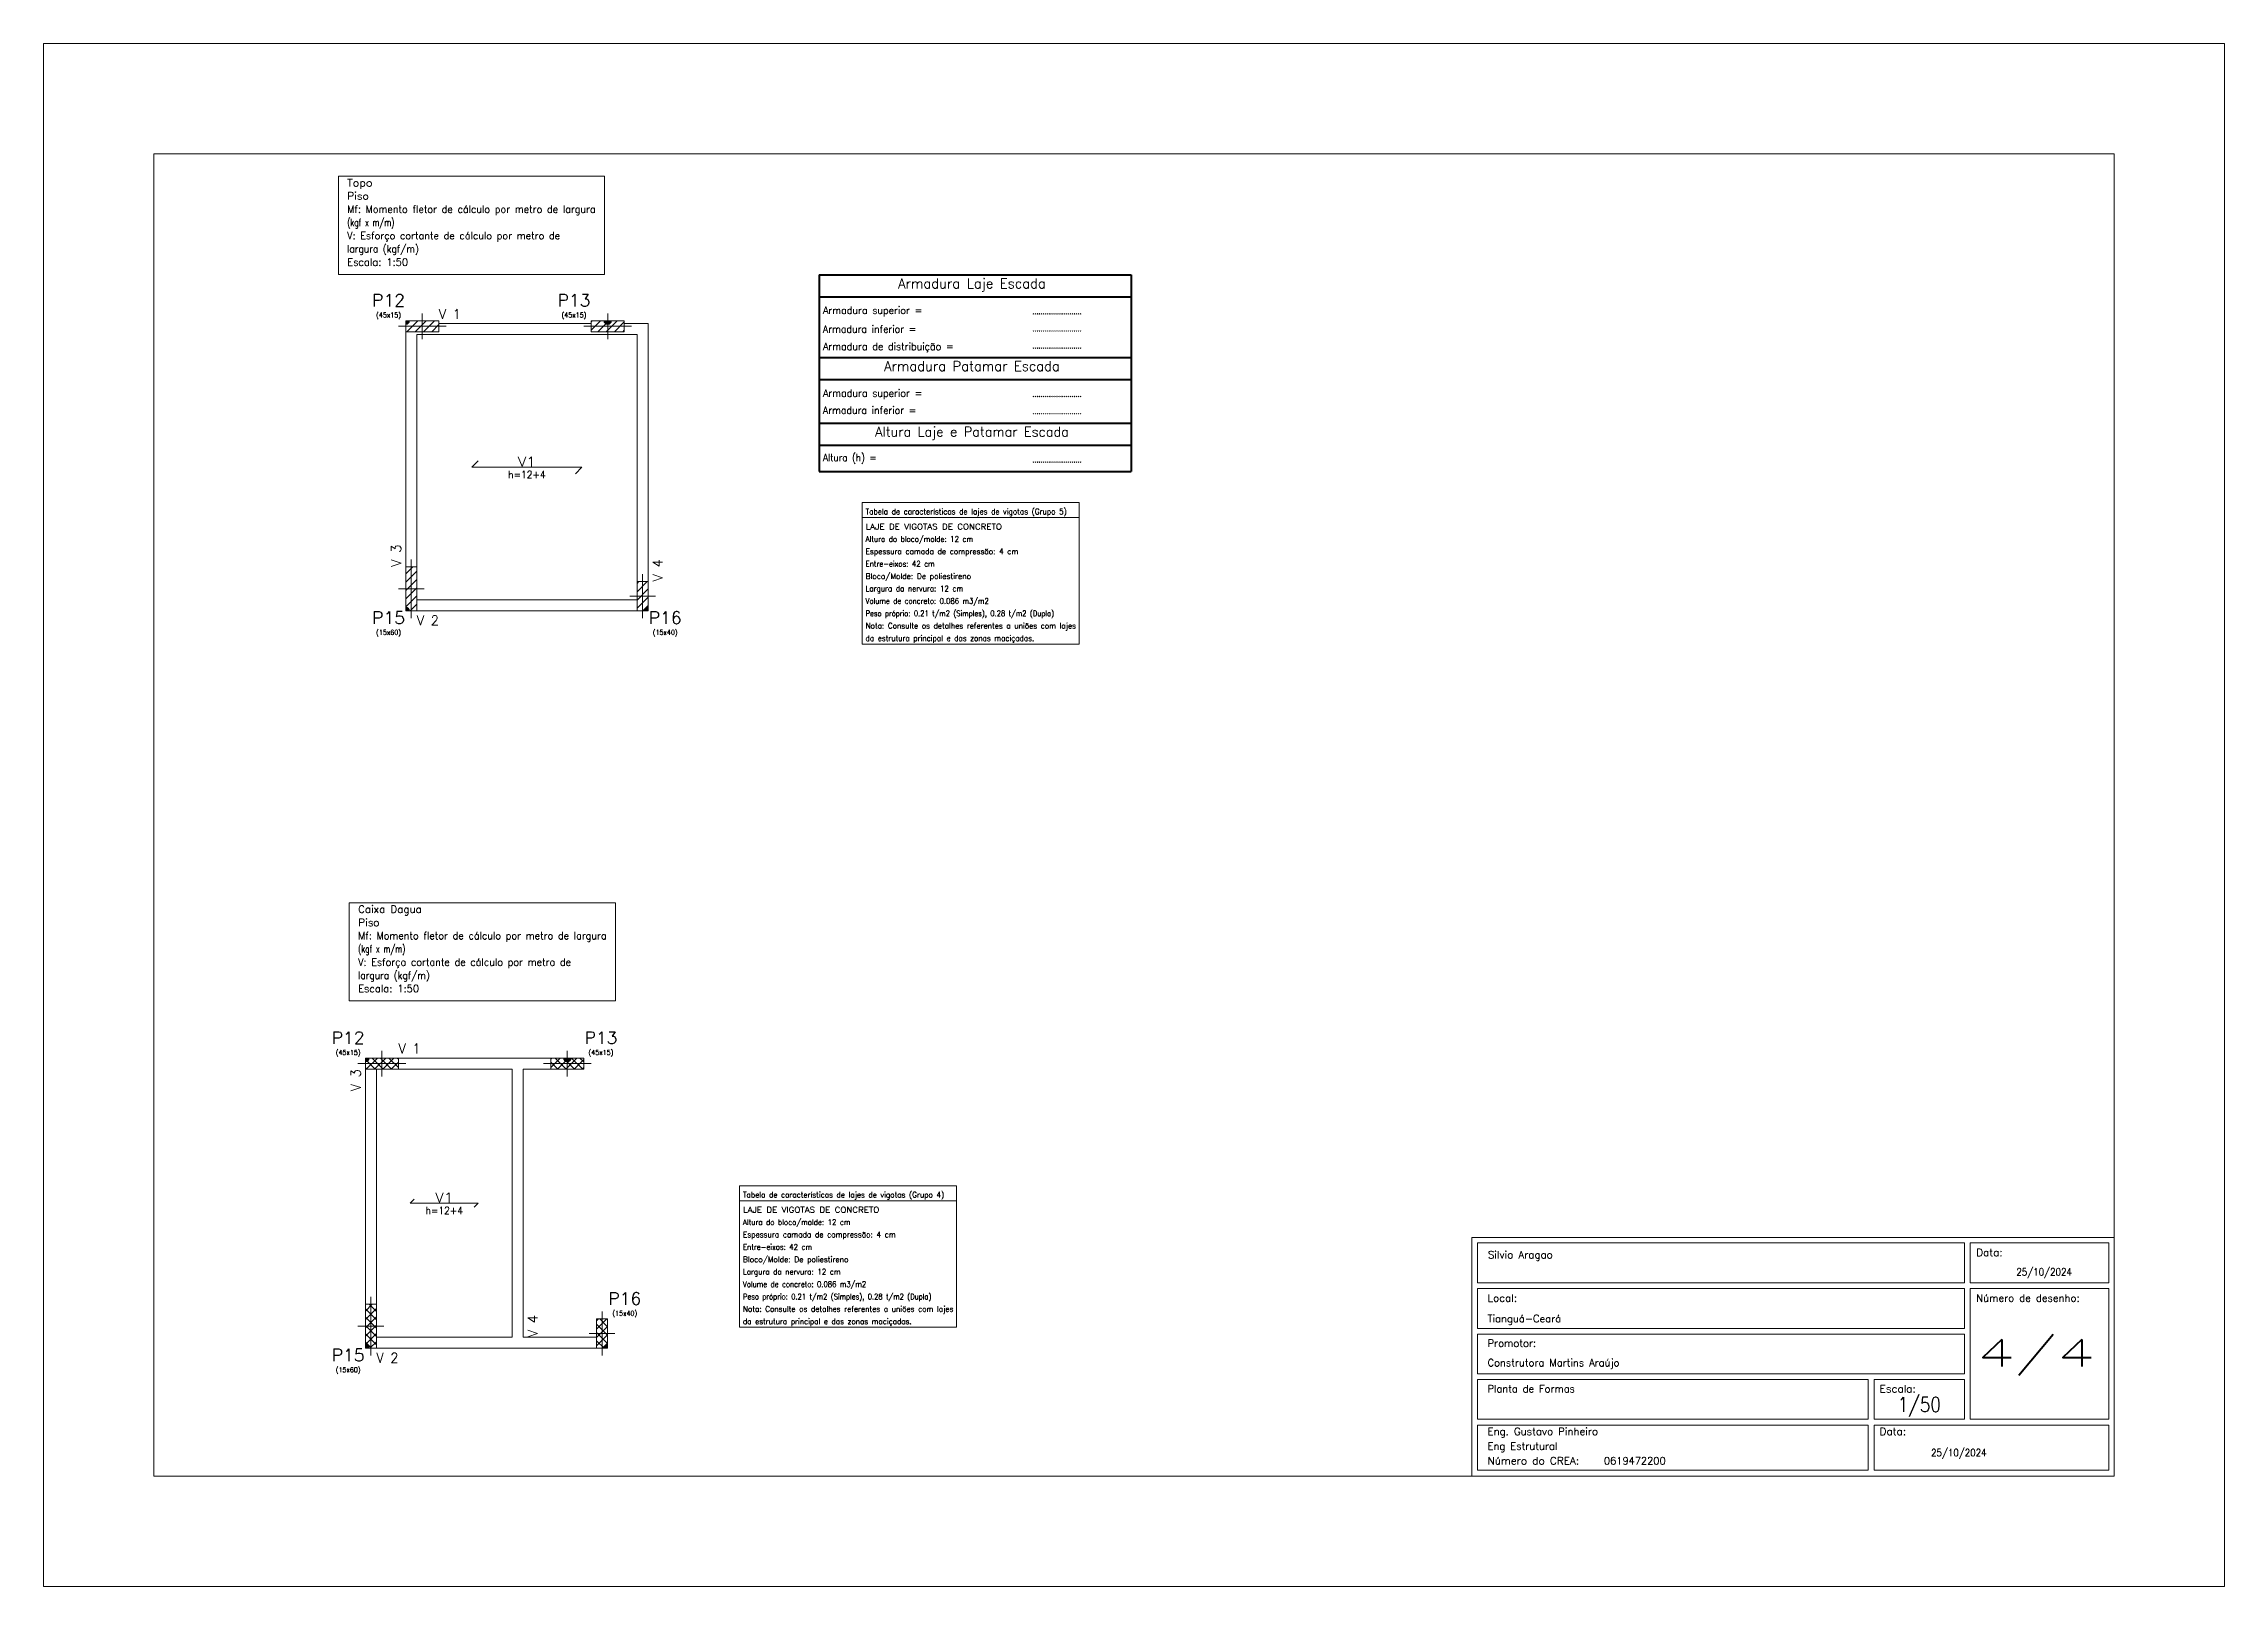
# Model space of a CAD drawing. Header units: millimetres. Extents: x 0 to 59.4, y 0 to 42.
import ezdxf
from ezdxf.enums import TextEntityAlignment as Align

# ---------------------------------------------------------------- set-up
doc = ezdxf.new("R2010")
doc.units = ezdxf.units.MM
for name, color, linetype, lineweight in [('0-CYPE1', 2, 'Continuous', 18), ('0-CYPE2', 4, 'Continuous', 35), ('0-CYPE3', 5, 'Continuous', 50), ('CYPE', 7, 'Continuous', 0), ('LJ_SIMB_VIG', 7, 'Continuous', 9), ('PA_NUM_ALTUR', 7, 'Continuous', 9), ('PILAR_BETAO', 2, 'Continuous', 20), ('PILAR_DIM', 4, 'Continuous', 20), ('PILAR_EIXOS', 1, 'Continuous', 0), ('PILAR_HACH', 4, 'Continuous', 0), ('PILAR_REF', 3, 'Continuous', 20), ('PONTO_FIXO', 1, 'Continuous', 0), ('QUAD_BORDA', 1, 'Continuous', 20), ('QUAD_LIMITES', 2, 'Continuous', 0), ('TAB_CAR_LAJES', 7, 'Continuous', 0), ('TABELAS', 1, 'Continuous', 9), ('VIG_FACES', 5, 'Continuous', 9), ('VIG_REF_VIGAS', 3, 'Continuous', 15)]:
    doc.layers.add(name, color=color, linetype=linetype, lineweight=lineweight)
doc.styles.add('CYPETXT', font='', dxfattribs={"height": 0.2})
doc.styles.get('CYPETXT').set_extended_font_data('romans')

# ---------------------------------------------------------------- blocks, each defined once
blk = doc.blocks.new('Eixos do pilar')
at = {"layer": 'PILAR_EIXOS'}
for p, q in [((0, -0.5), (0, 0.5)), ((-0.5, 0), (0.5, 0))]:
    blk.add_line(p, q, dxfattribs=at)
blk = doc.blocks.new('Ponto fixo Cantos')
at = {"layer": 'PONTO_FIXO'}
h = blk.add_hatch(color=256, dxfattribs=at)
edge = h.paths.add_edge_path(flags=0)
edge.add_line((0, 0), (0.001, 0))
edge.add_arc((0, 0), 0.001, 0, 90)
edge.add_line((0, 0.001), (0, 0))
for p, q in [((0, 0.001), (0, 0)), ((0, 0), (0.001, 0))]:
    blk.add_line(p, q, dxfattribs=at)
blk.add_arc((0, 0), 0.001, 0, 90, dxfattribs=at)
blk = doc.blocks.new('Ponto fixo face')
at = {"layer": 'PONTO_FIXO'}
h = blk.add_hatch(color=256, dxfattribs=at)
edge = h.paths.add_edge_path(flags=0)
edge.add_line((0, 0), (0.001, 0))
edge.add_arc((0, 0), 0.001, 0, 180)
edge.add_line((-0.001, 0), (0, 0))
for p, q in [((-0.001, 0), (0, 0)), ((0, 0), (0.001, 0))]:
    blk.add_line(p, q, dxfattribs=at)
blk.add_arc((0, 0), 0.001, 0, 180, dxfattribs=at)

msp = doc.modelspace()

# ---------------------------------------------------------------- linework, layer by layer
at = {"layer": '0-CYPE3'}
for p, q in [((21.129, 35.704), (29.624, 35.704)), ((21.129, 35.704), (21.129, 30.35)), ((29.624, 35.704), (29.624, 30.35)), ((21.129, 35.104), (29.624, 35.104)), ((21.129, 33.452), (29.624, 33.452)), ((21.129, 32.852), (29.624, 32.852)), ((21.129, 31.668), (29.624, 31.668)), ((21.129, 31.068), (29.624, 31.068)), ((21.129, 31.068), (27.596, 31.068)), ((21.129, 30.35), (29.624, 30.35))]:
    msp.add_line(p, q, dxfattribs=at)
at = {"layer": 'CYPE', "color": 176}
for points in [[(38.9, 3), (56.4, 3), (56.4, 9.5), (38.9, 9.5), (38.9, 3)], [(39.06, 8.26), (52.32, 8.26), (52.32, 9.35), (39.06, 9.35), (39.06, 8.26)], [(52.48, 8.26), (56.25, 8.26), (56.25, 9.35), (52.48, 9.35), (52.48, 8.26)], [(39.06, 7.02), (52.32, 7.02), (52.32, 8.11), (39.06, 8.11), (39.06, 7.02)], [(52.48, 4.55), (56.25, 4.55), (56.25, 8.11), (52.48, 8.11), (52.48, 4.55)], [(39.06, 5.79), (52.32, 5.79), (52.32, 6.87), (39.06, 6.87), (39.06, 5.79)], [(39.06, 4.55), (49.7, 4.55), (49.7, 5.63), (39.06, 5.63), (39.06, 4.55)], [(49.86, 4.55), (52.32, 4.55), (52.32, 5.63), (49.86, 5.63), (49.86, 4.55)], [(39.06, 3.16), (49.7, 3.16), (49.7, 4.39), (39.06, 4.39), (39.06, 3.16)], [(49.86, 3.16), (56.25, 3.16), (56.25, 4.39), (49.86, 4.39), (49.86, 3.16)]]:
    msp.add_lwpolyline(points, close=True, dxfattribs=at)
at = {"layer": 'LJ_SIMB_VIG'}
for p, q in [((11.663, 30.467), (11.84, 30.644)), ((14.663, 30.467), (11.663, 30.467)), ((14.486, 30.291), (14.663, 30.467)), ((9.988, 10.432), (10.097, 10.541))]:
    msp.add_line(p, q, dxfattribs=at)
msp.add_lwpolyline([(11.729, 10.323), (11.838, 10.432), (9.988, 10.432)], dxfattribs=at)
at = {"layer": 'PILAR_BETAO'}
for points in [[(9.863, 34.157), (10.763, 34.157), (10.763, 34.457), (9.863, 34.457), (9.863, 34.157)], [(14.914, 34.157), (15.814, 34.157), (15.814, 34.457), (14.914, 34.457), (14.914, 34.157)], [(9.863, 26.558), (10.163, 26.558), (10.163, 27.758), (9.863, 27.758), (9.863, 26.558)], [(16.163, 26.558), (16.463, 26.558), (16.463, 27.358), (16.163, 27.358), (16.163, 26.558)], [(8.763, 14.081), (9.663, 14.081), (9.663, 14.381), (8.763, 14.381), (8.763, 14.081)], [(13.814, 14.081), (14.714, 14.081), (14.714, 14.381), (13.814, 14.381), (13.814, 14.081)], [(8.763, 6.482), (9.063, 6.482), (9.063, 7.682), (8.763, 7.682), (8.763, 6.482)], [(15.063, 6.482), (15.363, 6.482), (15.363, 7.282), (15.063, 7.282), (15.063, 6.482)]]:
    msp.add_lwpolyline(points, close=True, dxfattribs=at)
at = {"layer": 'PILAR_HACH'}
for p, q in [((9.863, 34.356), (9.964, 34.457)), ((9.891, 34.157), (10.191, 34.457)), ((10.117, 34.157), (10.417, 34.457)), ((10.343, 34.157), (10.643, 34.457)), ((14.914, 34.203), (15.169, 34.457)), ((14.914, 34.429), (14.942, 34.457)), ((15.095, 34.157), (15.395, 34.457)), ((15.321, 34.157), (15.621, 34.457)), ((10.57, 34.157), (10.763, 34.351)), ((15.548, 34.157), (15.814, 34.424)), ((15.774, 34.157), (15.814, 34.198)), ((9.863, 27.568), (10.053, 27.758)), ((9.863, 27.341), (10.163, 27.641)), ((9.863, 27.115), (10.163, 27.415)), ((16.163, 27.079), (16.441, 27.358)), ((16.163, 27.306), (16.215, 27.358)), ((9.863, 26.889), (10.163, 27.189)), ((9.863, 26.663), (10.163, 26.963)), ((9.984, 26.558), (10.163, 26.736)), ((16.163, 26.853), (16.463, 27.153)), ((16.163, 26.627), (16.463, 26.927)), ((16.32, 26.558), (16.463, 26.701)), ((8.763, 14.28), (8.864, 14.381)), ((9.027, 14.081), (8.763, 14.345)), ((8.79, 14.081), (9.09, 14.381)), ((9.253, 14.081), (8.953, 14.381)), ((9.017, 14.081), (9.317, 14.381)), ((9.479, 14.081), (9.179, 14.381)), ((9.243, 14.081), (9.543, 14.381)), ((9.663, 14.124), (9.405, 14.381)), ((9.469, 14.081), (9.663, 14.275)), ((9.663, 14.35), (9.632, 14.381)), ((13.814, 14.127), (14.068, 14.381)), ((13.814, 14.353), (13.842, 14.381)), ((14.005, 14.081), (13.814, 14.272)), ((14.231, 14.081), (13.931, 14.381)), ((13.995, 14.081), (14.295, 14.381)), ((14.457, 14.081), (14.157, 14.381)), ((14.221, 14.081), (14.521, 14.381)), ((14.683, 14.081), (14.383, 14.381)), ((14.447, 14.081), (14.714, 14.348)), ((14.714, 14.277), (14.61, 14.381)), ((8.8, 14.081), (8.763, 14.119)), ((14.674, 14.081), (14.714, 14.122)), ((8.763, 7.492), (8.953, 7.682)), ((8.763, 7.266), (9.063, 7.566)), ((9.063, 7.257), (8.763, 7.557)), ((8.763, 7.039), (9.063, 7.339)), ((9.063, 7.031), (8.763, 7.331)), ((9.063, 7.483), (8.864, 7.682)), ((15.063, 7.004), (15.341, 7.282)), ((15.063, 7.23), (15.115, 7.282)), ((15.363, 6.84), (15.063, 7.14)), ((15.363, 7.066), (15.147, 7.282)), ((8.763, 6.813), (9.063, 7.113)), ((9.063, 6.805), (8.763, 7.105)), ((8.763, 6.587), (9.063, 6.887)), ((9.063, 6.578), (8.763, 6.878)), ((8.933, 6.482), (8.763, 6.652)), ((8.884, 6.482), (9.063, 6.661)), ((15.063, 6.778), (15.363, 7.078)), ((15.363, 6.614), (15.063, 6.914)), ((15.063, 6.551), (15.363, 6.851)), ((15.269, 6.482), (15.063, 6.688)), ((15.22, 6.482), (15.363, 6.625))]:
    msp.add_line(p, q, dxfattribs=at)
at = {"layer": 'QUAD_BORDA'}
msp.add_lwpolyline([(3, 3), (56.4, 3), (56.4, 39), (3, 39), (3, 3)], close=True, dxfattribs=at)
at = {"layer": 'QUAD_LIMITES'}
msp.add_lwpolyline([(0, 0), (59.4, 0), (59.4, 42), (0, 42), (0, 0)], close=True, dxfattribs=at)
at = {"layer": 'TAB_CAR_LAJES', "lineweight": 9}
for p, q in [((22.299, 29.505), (28.209, 29.505)), ((22.299, 29.505), (22.299, 25.655)), ((28.209, 29.505), (28.209, 25.655)), ((22.299, 29.095), (28.209, 29.095)), ((22.299, 25.655), (28.209, 25.655)), ((18.959, 10.905), (24.869, 10.905)), ((18.959, 10.905), (18.959, 7.055)), ((24.869, 10.905), (24.869, 7.055)), ((18.959, 10.495), (24.869, 10.495)), ((18.959, 7.055), (24.869, 7.055))]:
    msp.add_line(p, q, dxfattribs=at)
at = {"layer": 'TABELAS'}
for points in [[(8.029, 35.718), (15.277, 35.718), (15.277, 38.388), (8.029, 38.388), (8.029, 35.718)], [(8.327, 15.94), (15.575, 15.94), (15.575, 18.61), (8.327, 18.61), (8.327, 15.94)]]:
    msp.add_lwpolyline(points, close=True, dxfattribs=at)
at = {"layer": 'VIG_FACES'}
for p, q in [((9.863, 27.758), (9.863, 34.157)), ((10.163, 34.077), (15.364, 34.077)), ((10.163, 27.758), (10.163, 34.077)), ((10.763, 34.377), (14.914, 34.377)), ((16.163, 34.077), (15.364, 34.077)), ((16.463, 34.377), (15.814, 34.377)), ((16.163, 34.077), (16.163, 27.358)), ((16.463, 34.377), (16.463, 27.358)), ((10.163, 26.858), (16.163, 26.858)), ((10.163, 26.558), (16.163, 26.558)), ((9.663, 14.381), (12.913, 14.381)), ((12.913, 14.381), (13.814, 14.381)), ((8.763, 14.081), (8.763, 7.682)), ((9.063, 14.081), (9.063, 7.682)), ((9.663, 14.081), (12.763, 14.081)), ((12.763, 14.081), (12.763, 6.782)), ((13.063, 14.081), (13.814, 14.081)), ((13.063, 14.081), (13.063, 6.782)), ((12.763, 6.782), (9.063, 6.782)), ((15.063, 6.782), (13.063, 6.782)), ((12.913, 6.482), (9.063, 6.482)), ((15.063, 6.482), (12.913, 6.482))]:
    msp.add_line(p, q, dxfattribs=at)

# ---------------------------------------------------------------- block references
at = {"layer": 'PILAR_EIXOS', "zscale": 2}
for p, xscale, yscale in [((10.313, 34.307), 1.3, 0.7), ((15.364, 34.307), 1.3, 0.7), ((10.013, 27.158), 0.7, 1.6), ((16.313, 26.958), 0.7, 1.2), ((9.213, 14.231), 1.3, 0.7), ((14.264, 14.231), 1.3, 0.7), ((8.913, 7.082), 0.7, 1.6), ((15.213, 6.882), 0.7, 1.2)]:
    msp.add_blockref('Eixos do pilar', p, dxfattribs=dict(at, xscale=xscale, yscale=yscale))
at = {"layer": 'PONTO_FIXO', "xscale": 100, "yscale": 100, "zscale": 100}
for name, p, rotation in [('Ponto fixo Cantos', (9.863, 34.457), 270), ('Ponto fixo face', (15.364, 34.457), 180), ('Ponto fixo Cantos', (16.463, 26.558), 90), ('Ponto fixo Cantos', (8.763, 14.381), 270), ('Ponto fixo face', (14.264, 14.381), 180), ('Ponto fixo Cantos', (15.363, 6.482), 90)]:
    msp.add_blockref(name, p, dxfattribs=dict(at, rotation=rotation))
for p in [(9.863, 26.558), (8.763, 6.482)]:
    msp.add_blockref('Ponto fixo Cantos', p, dxfattribs=at)

# ---------------------------------------------------------------- texts
at = {"layer": '0-CYPE1', "style": 'CYPETXT'}
for s, height, width, p, p2 in [('Armadura Laje Escada ', 0.26667, 0.843464, (23.277, 35.337), (27.477, 35.337)), ('Armadura superior = ', 0.2, 0.804712, (21.229, 34.642), (24.064, 34.642)), ('Armadura inferior = ', 0.2, 0.791768, (21.229, 34.13), (23.899, 34.13)), ('Armadura de distribuição = ', 0.2, 0.802523, (21.229, 33.657), (24.919, 33.657)), ('Armadura Patamar Escada ', 0.26667, 0.844227, (22.897, 33.086), (27.857, 33.086)), ('Armadura superior = ', 0.2, 0.804712, (21.229, 32.384), (24.064, 32.384)), ('Armadura inferior = ', 0.2, 0.791768, (21.229, 31.92), (23.899, 31.92)), ('Altura Laje e Patamar Escada ', 0.26667, 0.815907, (22.651, 31.301), (28.103, 31.301)), ('Altura (h) = ', 0.2, 0.725851, (21.229, 30.63), (22.807, 30.63))]:
    msp.add_text(s, height=height, dxfattribs=dict(at, width=width)).set_placement(p, p2, align=Align.FIT)
at = {"layer": '0-CYPE2', "style": 'CYPETXT', "width": 0.851927}
for p, p2 in [((26.931, 34.637), (28.275, 34.637)), ((26.931, 34.17), (28.275, 34.17)), ((26.931, 33.704), (28.275, 33.704)), ((26.931, 32.386), (28.275, 32.386)), ((26.931, 31.919), (28.275, 31.919)), ((26.931, 30.601), (28.275, 30.601))]:
    msp.add_text('........................', height=0.13333, dxfattribs=at).set_placement(p, p2, align=Align.FIT)
at = {"layer": 'CYPE', "color": 216, "style": 'CYPETXT'}
for s, height, width, p, p2 in [('Silvio Aragao', 0.2, 0.881297, (39.34, 8.93), (41.107, 8.93)), ('25/10/2024', 0.2, 0.770014, (53.734, 8.46), (55.246, 8.46)), ('Tianguá-Ceará', 0.2, 0.870187, (39.33, 7.19), (41.337, 7.19)), ('4/4', 0.7333, 0.892239, (52.664, 5.987), (55.876, 5.987)), ('Construtora Martins Araújo', 0.2, 0.846523, (39.33, 5.99), (42.924, 5.99)), ('Planta de Formas', 0.2, 0.84135, (39.33, 5.28), (41.709, 5.28)), ('1/50', 0.4, 0.745058, (50.502, 4.75), (51.678, 4.75)), ('Eng. Gustavo Pinheiro', 0.2, 0.871719, (39.33, 4.12), (42.339, 4.12)), ('Eng Estrutural', 0.2, 0.859502, (39.33, 3.72), (41.235, 3.72)), ('25/10/2024', 0.2, 0.770014, (51.41, 3.54), (52.922, 3.54)), ('0619472200', 0.2, 0.872274, (42.5, 3.32), (44.18, 3.32))]:
    msp.add_text(s, height=height, dxfattribs=dict(at, width=width)).set_placement(p, p2, align=Align.FIT)
at = {"layer": 'CYPE', "color": 16, "style": 'CYPETXT'}
for s, width, p, p2 in [('Data:', 0.918133, (52.64, 8.99), (53.36, 8.99)), ('Local:', 0.92054, (39.33, 7.75), (40.134, 7.75)), ('Número de desenho:', 0.861573, (52.64, 7.75), (55.457, 7.75)), ('Promotor:', 0.877437, (39.33, 6.52), (40.653, 6.52)), ('Escala:', 0.925891, (50.01, 5.28), (50.997, 5.28)), ('Data:', 0.918133, (50.01, 4.12), (50.73, 4.12)), ('Número do CREA:', 0.879986, (39.33, 3.32), (41.823, 3.32))]:
    msp.add_text(s, height=0.2, dxfattribs=dict(at, width=width)).set_placement(p, p2, align=Align.FIT)
at = {"layer": 'PA_NUM_ALTUR', "style": 'CYPETXT'}
for s, height, width, p, p2 in [('h=12+4', 0.2, 0.810167, (12.653, 30.167), (13.673, 30.167)), ('V1', 0.2667, 1.007096, (12.917, 30.484), (13.409, 30.484)), ('V1', 0.2667, 1.007096, (10.667, 10.448), (11.159, 10.448)), ('h=12+4', 0.2, 0.810167, (10.403, 10.132), (11.423, 10.132))]:
    msp.add_text(s, height=height, dxfattribs=dict(at, width=width)).set_placement(p, p2, align=Align.FIT)
at = {"layer": 'PILAR_DIM', "lineweight": 0, "style": 'CYPETXT', "width": 0.842725}
for s, p, p2 in [('(45x15)', (9.057, 34.544), (9.735, 34.544)), ('(45x15)', (14.108, 34.544), (14.786, 34.544)), ('(15x60)', (9.057, 25.904), (9.735, 25.904)), ('(15x40)', (16.592, 25.904), (17.27, 25.904)), ('(45x15)', (7.956, 14.468), (8.634, 14.468)), ('(45x15)', (14.842, 14.468), (15.52, 14.468)), ('(15x40)', (15.491, 7.369), (16.169, 7.369)), ('(15x60)', (7.956, 5.829), (8.634, 5.829))]:
    msp.add_text(s, height=0.1333, dxfattribs=at).set_placement(p, p2, align=Align.FIT)
at = {"layer": 'PILAR_REF', "style": 'CYPETXT', "width": 0.91451}
for s, p, p2 in [('P12', (8.948, 34.844), (9.843, 34.844)), ('P13', (13.999, 34.844), (14.894, 34.844)), ('P15', (8.948, 26.204), (9.843, 26.204)), ('P16', (16.483, 26.204), (17.378, 26.204)), ('P12', (7.848, 14.768), (8.743, 14.768)), ('P13', (14.734, 14.768), (15.629, 14.768)), ('P16', (15.383, 7.669), (16.278, 7.669)), ('P15', (7.848, 6.129), (8.743, 6.129))]:
    msp.add_text(s, height=0.3333, dxfattribs=at).set_placement(p, p2, align=Align.FIT)
at = {"layer": 'TAB_CAR_LAJES', "style": 'CYPETXT'}
for s, width, p, p2 in [('Tabela de características de lajes de vigotas (Grupo 5)', 0.794136, (22.389, 29.185), (27.87, 29.185)), ('Altura do bloco/molde: 12 cm', 0.779241, (22.389, 28.437), (25.318, 28.437)), ('LAJE DE VIGOTAS DE CONCRETO', 0.951803, (22.389, 28.775), (26.101, 28.775)), ('Entre-eixos: 42 cm', 0.779624, (22.389, 27.762), (24.27, 27.762)), ('Espessura camada de compressão: 4 cm', 0.814581, (22.389, 28.1), (26.549, 28.1)), ('Bloco/Molde: De poliestireno', 0.827859, (22.389, 27.425), (25.262, 27.425)), ('Volume de concreto: 0.086 m3/m2', 0.768435, (22.389, 26.75), (25.746, 26.75)), ('Largura da nervura: 12 cm', 0.789789, (22.389, 27.087), (25.048, 27.087)), ('Peso próprio: 0.21 t/m2 (Simples), 0.28 t/m2 (Dupla)', 0.752103, (22.389, 26.412), (27.523, 26.412)), ('Nota: Consulte os detalhes referentes a uniões com lajes', 0.79819, (22.389, 26.075), (28.119, 26.075)), ('da estrutura principal e das zonas maciçadas.', 0.797003, (22.389, 25.737), (26.983, 25.737)), ('Tabela de características de lajes de vigotas (Grupo 4)', 0.794136, (19.049, 10.585), (24.53, 10.585)), ('LAJE DE VIGOTAS DE CONCRETO', 0.951803, (19.049, 10.175), (22.762, 10.175)), ('Altura do bloco/molde: 12 cm', 0.779241, (19.049, 9.838), (21.979, 9.838)), ('Espessura camada de compressão: 4 cm', 0.814581, (19.049, 9.5), (23.209, 9.5)), ('Entre-eixos: 42 cm', 0.779624, (19.049, 9.163), (20.93, 9.163)), ('Bloco/Molde: De poliestireno', 0.827859, (19.049, 8.825), (21.922, 8.825)), ('Volume de concreto: 0.086 m3/m2', 0.768435, (19.049, 8.15), (22.406, 8.15)), ('Largura da nervura: 12 cm', 0.789789, (19.049, 8.488), (21.709, 8.488)), ('Peso próprio: 0.21 t/m2 (Simples), 0.28 t/m2 (Dupla)', 0.752103, (19.049, 7.813), (24.184, 7.813)), ('da estrutura principal e das zonas maciçadas.', 0.797003, (19.049, 7.138), (23.644, 7.138)), ('Nota: Consulte os detalhes referentes a uniões com lajes', 0.79819, (19.049, 7.475), (24.78, 7.475))]:
    msp.add_text(s, height=0.15333, dxfattribs=dict(at, width=width)).set_placement(p, p2, align=Align.FIT)
at = {"layer": 'TABELAS', "style": 'CYPETXT'}
for s, width, p, p2 in [('Topo', 0.979279, (8.269, 38.113), (8.959, 38.113)), ('Mf: Momento fletor de cálculo por metro de largura', 0.80239, (8.269, 37.393), (15.037, 37.393)), ('Piso', 0.929752, (8.269, 37.753), (8.854, 37.753)), ('V: Esforço cortante de cálculo por metro de', 0.802297, (8.269, 36.673), (14.068, 36.673)), ('(kgf x m/m)', 0.615731, (8.269, 37.033), (9.556, 37.033)), ('largura (kgf/m)', 0.780264, (8.269, 36.313), (10.222, 36.313)), ('Escala: 1:50', 0.85322, (8.269, 35.953), (9.928, 35.953)), ('Caixa Dagua', 0.872672, (8.567, 18.335), (10.301, 18.335)), ('Piso', 0.929752, (8.567, 17.975), (9.152, 17.975)), ('(kgf x m/m)', 0.615731, (8.567, 17.255), (9.854, 17.255)), ('Mf: Momento fletor de cálculo por metro de largura', 0.80239, (8.567, 17.615), (15.335, 17.615)), ('V: Esforço cortante de cálculo por metro de', 0.802297, (8.567, 16.895), (14.366, 16.895)), ('largura (kgf/m)', 0.780264, (8.567, 16.535), (10.52, 16.535)), ('Escala: 1:50', 0.85322, (8.567, 16.175), (10.226, 16.175))]:
    msp.add_text(s, height=0.2, dxfattribs=dict(at, width=width)).set_placement(p, p2, align=Align.FIT)
at = {"layer": 'VIG_REF_VIGAS', "style": 'CYPETXT', "width": 0.796974}
for s, p, p2 in [('V 1', (10.763, 34.504), (11.367, 34.504)), ('V 2', (10.163, 26.164), (10.767, 26.164)), ('V 1', (9.663, 14.508), (10.267, 14.508)), ('V 2', (9.063, 6.089), (9.667, 6.089))]:
    msp.add_text(s, height=0.2667, dxfattribs=at).set_placement(p, p2, align=Align.FIT)
for s, p, p2 in [('V 3', (9.737, 27.758), (9.737, 28.362)), ('V 4', (16.857, 27.358), (16.857, 27.962)), ('V 3', (8.636, 13.477), (8.636, 14.081)), ('V 4', (13.456, 6.782), (13.456, 7.386))]:
    msp.add_text(s, height=0.2667, rotation=90, dxfattribs=at).set_placement(p, p2, align=Align.FIT)

doc.saveas('drawing.dxf')
